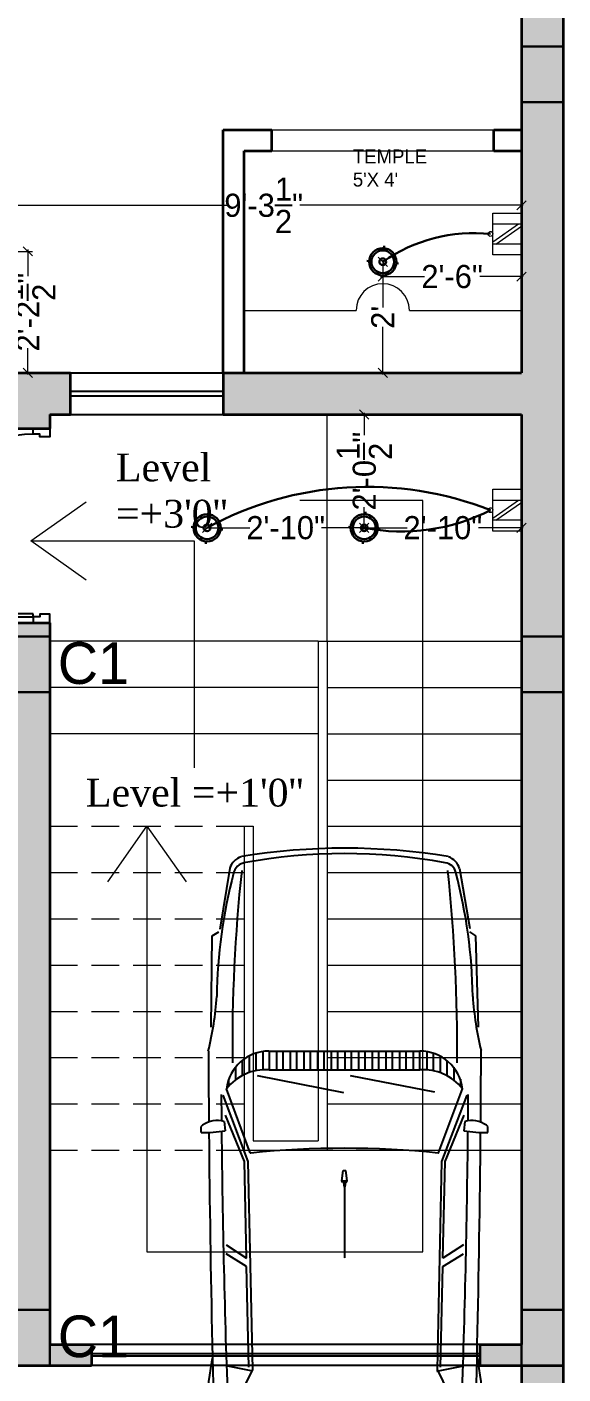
# Model space of a CAD drawing. Header units: millimetres. Extents: x -6808 to 215771, y -89660 to -16303.
# Drawn here: x 111643.7 to 111759.6, y -47701.1 to -47410 of the extents above; entities that cross this region are included whole.
import ezdxf

# ---------------------------------------------------------------- set-up
doc = ezdxf.new("R2010")
doc.units = ezdxf.units.MM
doc.header["$PDMODE"] = 35
doc.linetypes.add('ACAD_ISO10W100', pattern=[18, 12, -3, 0, -3])
doc.linetypes.add('DASHED', pattern=[0.75, 0.5, -0.25])
doc.layers.get('0').update_dxf_attribs({"color": 8})
for name, color, linetype in [('CAR', 252, 'Continuous'), ('NET 01', 8, 'Continuous'), ('WAL', 7, 'Continuous'), ('WIN', 5, 'Continuous')]:
    doc.layers.add(name, color=color, linetype=linetype)
for name, color, linetype, lineweight in [('col.center', 5, 'ACAD_ISO10W100', 15), ('column', 5, 'Continuous', 30), ('ELE.13', 7, 'Continuous', 13), ('elec dim.', 251, 'Continuous', 25), ('ELECTRICAL', 150, 'Continuous', 30), ('railing', 190, 'Continuous', 13), ('STAIR', 252, 'Continuous', 15), ('text', 7, 'Continuous', 25), ('wall', 7, 'Continuous', 35), ('wokg dim', 152, 'DASHED', 18)]:
    doc.layers.add(name, color=color, linetype=linetype, lineweight=lineweight)
doc.styles.add('SAJ', font='eurr____.ttf')
doc.styles.get("Standard").update_dxf_attribs({"font": 'times.ttf'})
doc.dimstyles.new('SAJ', dxfattribs={"dimtxt": 5, "dimasz": 2, "dimexe": 1, "dimexo": 1, "dimgap": 0.09375, "dimtad": 0, "dimdec": 1, "dimzin": 0, "dimdsep": 46, "dimlunit": 4, "dimtxsty": 'SAJ', "dimblk": 'OBLIQUE', "dimcen": 0.125, "dimdle": 0.375, "dimadec": 0, "dimazin": 0, "dimtfac": 1, "dimtdec": 1, "dimtofl": 0, "dimtmove": 0, "dimatfit": 3, "dimldrblk": 'OBLIQUE', "dimfxl": 1, "dimtolj": 1, "dimtzin": 0, "dimlwd": 5, "dimlwe": 5, "dimarcsym": 1})

# ---------------------------------------------------------------- blocks, each defined once
blk = doc.blocks.new('QEWFWE')
at = {"layer": 'NET 01'}
for p, q in [((238503.45, 15011.85), (238503.45, 15015.77)), ((238503.45, 15015.77), (238505.41, 15015.77)), ((238503.98, 15015.77), (238503.98, 15011.85)), ((238503.98, 15011.85), (238503.45, 15011.85)), ((238503.45, 15011.85), (238503.45, 14988.32)), ((238503.98, 14988.32), (238503.98, 15011.85)), ((238503.45, 14988.32), (238503.45, 14984.4)), ((238503.98, 14988.32), (238503.45, 14988.32)), ((238503.98, 14984.4), (238503.98, 14988.32)), ((238503.45, 14984.4), (238503.98, 14984.4))]:
    blk.add_line(p, q, dxfattribs=at)
for points in [[(238503.45, 14984.4), (238502.4, 14984.4), (238502.4, 14981.4), (238503.9, 14981.4), (238503.9, 14982.9), (238503.9, 14983.2), (238503.45, 14983.2)], [(238536.02, 14984.4), (238537.07, 14984.4), (238537.07, 14981.4), (238535.57, 14981.4), (238535.57, 14982.9), (238535.57, 14983.2), (238536.02, 14983.2)]]:
    blk.add_lwpolyline(points, close=True, dxfattribs=at)
blk.add_ellipse((238504.18, 14985.62), major_axis=(-29.27, 13.54), ratio=0.925766, start_param=-2.718612, end_param=-1.204625, dxfattribs=at)
blk = doc.blocks.new('_Oblique')
at = {"color": 0, "linetype": 'ByBlock', "lineweight": -2}
blk.add_line((-0.5, -0.5), (0.5, 0.5), dxfattribs=at)
blk = doc.blocks.new('ALFA-P')
for p, q in [((1.5008, 0.8314), (1.4665, 0.8319)), ((0.4205, 0.7655), (0.3981, 0.7332)), ((0.9224, 0.7816), (0.4205, 0.7655)), ((1.0538, 0.7952), (1.0495, 0.7952)), ((0.0511, 0.6773), (0.3794, 0.7332)), ((1.2448, 0.6836), (1.2081, 0.6836)), ((1.6112, 0.5617), (1.2597, 0.6925)), ((1.295, 0.7164), (1.6591, 0.5783)), ((1.6585, 0.5976), (1.4046, 0.702)), ((1.4391, 0.7052), (1.4901, 0.7003)), ((2.1175, 0.6978), (2.1905, 0.5851)), ((2.2357, 0.5851), (2.1662, 0.6978)), ((2.8095, 0.5517), (2.7817, 0.6978)), ((2.9894, 0.6457), (3.0119, 0.687)), ((3.5377, 0.6461), (3.8377, 0.693)), ((1.187, 0.6086), (1.104, 0.6086)), ((1.1421, 0.6461), (1.2108, 0.6461)), ((2.1905, 0.5851), (1.6585, 0.5976)), ((2.8009, 0.5537), (2.9897, 0.6459)), ((3.0438, 0.5467), (3.4547, 0.6594)), ((1.1608, 0.5336), (1.0639, 0.5336)), ((1.0798, 0.5711), (1.1709, 0.5711)), ((1.1868, 0.0765), (1.2765, 0.5394)), ((1.6591, 0.5783), (2.8009, 0.5537)), ((2.7886, 0.5725), (2.2357, 0.5851)), ((1.0534, -0.3699), (1.0534, 0.4586)), ((1.1565, 0.4586), (1.0534, 0.4586)), ((1.0553, 0.4961), (1.1565, 0.4961)), ((1.1565, -0.3699), (1.1565, 0.4589)), ((1.0534, 0.4211), (1.1565, 0.4211)), ((1.1565, 0.3836), (1.0534, 0.3836)), ((1.0534, 0.3461), (1.1565, 0.3461)), ((1.1565, 0.3086), (1.0534, 0.3086)), ((1.0534, 0.2711), (1.1565, 0.2711)), ((1.1565, 0.2336), (1.0534, 0.2336)), ((1.0534, 0.1961), (1.1565, 0.1961)), ((1.1565, 0.1586), (1.0534, 0.1586)), ((1.0534, 0.1211), (1.1565, 0.1211)), ((1.1565, 0.0836), (1.0534, 0.0836)), ((1.0534, 0.0461), (1.1565, 0.0461)), ((1.1565, 0.0086), (1.0534, 0.0086)), ((1.1868, -0.4349), (1.2809, 0.0388)), ((1.7654, 0.0589), (1.7078, 0.0517)), ((1.7078, 0.0371), (1.7078, 0.0517)), ((1.7654, 0.0299), (1.7078, 0.0371)), ((1.7747, 0.0523), (1.7654, 0.0589)), ((1.7747, 0.0364), (1.7654, 0.0299)), ((1.7662, 0.0304), (1.7662, 0.0583)), ((1.7704, 0.0484), (1.7873, 0.0484)), ((1.7704, 0.0403), (1.7873, 0.0403)), ((1.7747, 0.0484), (1.7747, 0.0523)), ((1.7747, 0.0364), (1.7747, 0.0403)), ((1.7873, 0.0484), (1.8039, 0.0444)), ((1.7873, 0.0403), (1.8039, 0.0444)), ((1.8039, 0.0444), (2.1887, 0.0444)), ((1.0534, -0.0289), (1.1565, -0.0289)), ((1.1565, -0.0664), (1.0534, -0.0664)), ((1.0534, -0.1039), (1.1565, -0.1039)), ((1.1565, -0.1414), (1.0534, -0.1414)), ((1.0534, -0.1789), (1.1565, -0.1789)), ((1.1565, -0.2164), (1.0534, -0.2164)), ((1.0534, -0.2539), (1.1565, -0.2539)), ((1.1565, -0.2914), (1.0534, -0.2914)), ((1.0534, -0.3289), (1.1565, -0.3289)), ((1.1565, -0.3664), (1.0534, -0.3664)), ((1.0553, -0.4039), (1.1565, -0.4039)), ((1.1608, -0.4414), (1.0639, -0.4414)), ((1.0798, -0.4789), (1.1709, -0.4789)), ((1.187, -0.5164), (1.104, -0.5164)), ((1.6112, -0.4729), (1.2597, -0.6038)), ((1.295, -0.6242), (1.6591, -0.4861)), ((1.6585, -0.5053), (1.4046, -0.6097)), ((2.1905, -0.4928), (1.6585, -0.5053)), ((1.6591, -0.4861), (2.8009, -0.4614)), ((2.1175, -0.6056), (2.1905, -0.4928)), ((2.2357, -0.4928), (2.1662, -0.6056)), ((2.7886, -0.4803), (2.2357, -0.4928)), ((2.8095, -0.4594), (2.7817, -0.6056)), ((2.8009, -0.4614), (2.9897, -0.5536)), ((3.0326, -0.4509), (3.4526, -0.5661)), ((0.0491, -0.5858), (0.3832, -0.6404)), ((1.1421, -0.5539), (1.2108, -0.5539)), ((1.2448, -0.5914), (1.2081, -0.5914)), ((2.9894, -0.5534), (3.0119, -0.5947)), ((3.5471, -0.5539), (3.8377, -0.5914)), ((0.4205, -0.6825), (0.3981, -0.6448)), ((1.4391, -0.6164), (1.4901, -0.6115)), ((0.9224, -0.6878), (0.4205, -0.6825)), ((1.5008, -0.7427), (1.4665, -0.7431))]:
    blk.add_line(p, q)
blk.add_lwpolyline([(1.7704, 0.0484, 0.135264), (1.7694, 0.0481, 0.106902), (1.7684, 0.0472, 0.081911), (1.7678, 0.046, 0.07014), (1.7676, 0.0444, 0.07014), (1.7678, 0.0428, 0.081911), (1.7684, 0.0415, 0.106902), (1.7694, 0.0406, 0.135264), (1.7704, 0.0403, 0.135264)], format="xyb")
at = {"const_width": 0.00157}
blk.add_lwpolyline([(2.1895, 0.0444, 1), (2.1879, 0.0444, 1)], format="xyb", close=True, dxfattribs=at)
for centre, radius, start, end in [((1.5835, 0.7408), 0.149, 145.93087, 193.84451), ((1.5144, 0.7836), 0.068, 134.82663, 142.99487), ((0.7743, 0.8246), 0.7265, 350.14671, 0.54046), ((0.7944, -2.0804), 2.8299, 90.83032, 104.75807), ((0.6436, 2.4352), 1.6895, 273.72507, 283.90025), ((0.703, -88.5774), 89.3733, 89.525029, 89.775101), ((0.703, -88.5774), 89.3733, 87.997334, 89.488979), ((3.1042, -1.099), 1.9086, 84.28663, 101.42528), ((3.2693, 0.7107), 0.0928, 31.10366, 74.37481), ((3.5177, -2.6556), 3.4441, 84.62701, 92.96104), ((3.7987, 0.6379), 0.1065, 15.95449, 75.14915), ((3.8011, 0.6097), 0.1689, 8.86005, 76.0341), ((0.0864, 0.5746), 0.1086, 108.96541, 157.71895), ((1.2882, 0.4589), 0.2353, 96.97056, 180), ((1.4269, 0.4795), 0.2708, 128.13153, 184.35035), ((0.9338, -56.2768), 57.0025, 89.49573, 89.63969), ((0.9338, -56.2768), 57.0025, 87.9149, 89.43728), ((-2.2048, 0.0873), 6.1336, 353.80666, 5.42899), ((3.4767, 0.0469), 3.5375, 170.76242, 189.23758), ((3.0183, 0.0454), 3.0493, 169.58044, 190.48037), ((0.0875, 0.589), 0.0687, 102.3165, 172.62021), ((1.0219, -8.3402), 9.0039, 89.39634, 96.12195), ((3.4482, 0.6182), 0.0417, 52.50847, 81.05536), ((0.1338, 0.0454), 3.3953, 349.69497, 10.30503), ((-2.8237, 0.0376), 6.8177, 355.07649, 5.04177), ((6.6511, 0.0444), 5.0645, 174.16219, 185.83781), ((1.6103, 0.5592), 0.00255, 10.19039, 76.06067), ((3.0548, 0.5094), 0.0388, 106.59179, 183.36127), ((-0.1428, 0.045), 3.1925, 351.67898, 8.32102), ((1.2882, -0.3702), 0.2353, 180, 263.02944), ((1.4269, -0.3907), 0.2708, 175.64965, 231.86847), ((3.0423, -0.4253), 0.0275, 161.93993, 248.08706), ((0.0927, -0.4918), 0.0748, 186.407, 260.5783), ((1.6103, -0.4705), 0.00255, 283.93933, 349.80961), ((0.0801, -0.492), 0.0989, 198.23671, 251.70947), ((1.0219, 8.4325), 9.0039, 263.87805, 270.60366), ((0.7944, 2.1727), 2.8299, 255.28717, 269.16968), ((3.4562, -0.5405), 0.0259, 261.84198, 317.07189), ((3.7855, -0.5013), 0.189, 275.33764, 346.10664), ((3.8028, -0.5603), 0.0908, 281.90709, 350.71557), ((0.6436, -2.3429), 1.6895, 75.96376, 86.27493), ((0.9338, 56.3691), 57.0025, 270.36031, 270.50473), ((1.5835, -0.652), 0.149, 166.15549, 214.06913), ((0.7743, -0.7358), 0.7265, 359.45954, 9.85329), ((0.9338, 56.3691), 57.0025, 270.56222, 272.0851), ((0.703, 88.6697), 89.3733, 270.510915, 271.99998), ((0.703, 88.6697), 89.3733, 270.224899, 270.474167), ((1.5144, -0.6948), 0.068, 217.00513, 225.17337), ((3.1042, 1.1913), 1.9086, 258.57472, 275.71337), ((3.2693, -0.6184), 0.0928, 285.62519, 328.89634), ((3.5773, 2.3732), 3.0709, 265.86152, 274.21643)]:
    blk.add_arc(centre, radius, start, end)
blk = doc.blocks.new('c1')
at = {"layer": 'column'}
blk.add_hatch(color=256, dxfattribs=at).paths.add_polyline_path([(58376.49, -43564.36), (58385.49, -43564.36), (58385.49, -43552.36), (58376.49, -43552.36)])
for p, q in [((58376.49, -43552.36), (58376.49, -43564.36)), ((58376.49, -43552.36), (58385.49, -43552.36)), ((58385.49, -43564.36), (58385.49, -43552.36)), ((58376.49, -43564.36), (58385.49, -43564.36))]:
    blk.add_line(p, q, dxfattribs=at)
blk = doc.blocks.new('CEILING LIGHT')
at = {"layer": 'ELECTRICAL'}
for p, q in [((0, 3.5), (0, 3)), ((-3, 0.09), (-3.5, 0.09)), ((3.5, 0.09), (3, 0.09)), ((0, -3), (0, -3.5))]:
    blk.add_line(p, q, dxfattribs=at)
for radius in [3, 2.5, 0.75]:
    blk.add_circle((0, 0), radius, dxfattribs=at)
blk = doc.blocks.new('switch board')
for p, q in [((0, 2.33), (0, -3.5)), ((4, 2.33), (0, 2.33)), ((4, -0.51), (4, 2.33)), ((4, 0.83), (0, 0.83)), ((3.6, -2), (0, 0.51)), ((4, -1.68), (0.4, 0.83)), ((4, -0.66), (4, -0.51)), ((4, -3.5), (4, -0.66)), ((0, -2), (4, -2)), ((0, -3.5), (4, -3.5))]:
    blk.add_line(p, q)
blk.add_arc((4.33, -0.59), 0.336, 193.0399, 166.9601)
blk = doc.blocks.new('*D1567')
at = {"layer": 'Defpoints', "color": 0, "transparency": 16777216}
for p in [(111750.62, -47448.56), (111639.12, -47458.51), (111750.62, -47458.52)]:
    blk.add_point(p, dxfattribs=at)
at = {"layer": 'elec dim.', "color": 0, "lineweight": 5, "transparency": 16777216}
for p, q in [((111638.74, -47448.55), (111687.09, -47448.55)), ((111639.12, -47457.51), (111639.12, -47447.55)), ((111750.99, -47448.56), (111702.65, -47448.56)), ((111750.62, -47457.52), (111750.62, -47447.56))]:
    blk.add_line(p, q, dxfattribs=at)
at = {"layer": 'elec dim.', "color": 0, "lineweight": 5, "transparency": 16777216, "xscale": 2, "yscale": 2, "zscale": 2}
for p, rotation in [((111639.12, -47448.55), 179.9961379367748), ((111750.62, -47448.56), 359.9961379367749)]:
    blk.add_blockref('_Oblique', p, dxfattribs=dict(at, rotation=rotation))
at = {"layer": 'elec dim.', "color": 0, "transparency": 16777216, "insert": (111694.87, -47448.55), "char_height": 5, "attachment_point": 5, "rotation": 359.9961, "style": 'SAJ'}
blk.add_mtext('\\A1;9\'-3{\\H1.000000x;\\S1/2;}"', dxfattribs=at)
blk = doc.blocks.new('*D1570')
at = {"layer": 'Defpoints', "color": 0, "transparency": 16777216}
for p in [(111720.62, -47460.76), (111720.62, -47484.76), (111720.62, -47484.76)]:
    blk.add_point(p, dxfattribs=at)
at = {"layer": 'elec dim.', "color": 0, "lineweight": 5, "transparency": 16777216}
for p, q in [((111720.62, -47460.39), (111720.62, -47470.68)), ((111720.62, -47485.14), (111720.62, -47474.85))]:
    blk.add_line(p, q, dxfattribs=at)
at = {"layer": 'elec dim.', "color": 0, "lineweight": 5, "transparency": 16777216, "xscale": 2, "yscale": 2, "zscale": 2}
for p, rotation in [((111720.62, -47460.76), 90), ((111720.62, -47484.76), 270)]:
    blk.add_blockref('_Oblique', p, dxfattribs=dict(at, rotation=rotation))
at = {"layer": 'elec dim.', "color": 0, "transparency": 16777216, "insert": (111720.62, -47472.76), "char_height": 5, "attachment_point": 5, "rotation": 90, "style": 'SAJ'}
blk.add_mtext("\\A1;2'", dxfattribs=at)
blk = doc.blocks.new('*D1571')
at = {"layer": 'Defpoints', "color": 0, "transparency": 16777216}
for p in [(111720.62, -47460.76), (111750.62, -47460.76), (111750.62, -47463.98)]:
    blk.add_point(p, dxfattribs=at)
at = {"layer": 'elec dim.', "color": 0, "lineweight": 5, "transparency": 16777216}
for p, q in [((111720.62, -47461.76), (111720.62, -47464.98)), ((111750.62, -47461.76), (111750.62, -47464.98)), ((111720.24, -47463.98), (111729.64, -47463.98)), ((111750.99, -47463.98), (111741.6, -47463.98))]:
    blk.add_line(p, q, dxfattribs=at)
at = {"layer": 'elec dim.', "color": 0, "lineweight": 5, "transparency": 16777216, "xscale": 2, "yscale": 2, "zscale": 2, "rotation": 180}
blk.add_blockref('_Oblique', (111720.62, -47463.98), dxfattribs=at)
at = {"layer": 'elec dim.', "color": 0, "lineweight": 5, "transparency": 16777216, "xscale": 2, "yscale": 2, "zscale": 2}
blk.add_blockref('_Oblique', (111750.62, -47463.98), dxfattribs=at)
at = {"layer": 'elec dim.', "color": 0, "transparency": 16777216, "insert": (111735.62, -47463.98), "char_height": 5, "attachment_point": 5, "style": 'SAJ'}
blk.add_mtext('\\A1;2\'-6"', dxfattribs=at)
blk = doc.blocks.new('*D1529')
at = {"layer": 'Defpoints', "color": 0, "transparency": 16777216}
for p in [(111639.12, -47458.51), (111639.12, -47484.76), (111643.84, -47484.76)]:
    blk.add_point(p, dxfattribs=at)
at = {"layer": 'elec dim.', "color": 0, "lineweight": 5, "transparency": 16777216}
for p, q in [((111640.12, -47458.51), (111644.84, -47458.51)), ((111643.84, -47458.14), (111643.84, -47463.84)), ((111643.84, -47485.14), (111643.84, -47479.43)), ((111640.12, -47484.76), (111644.84, -47484.76))]:
    blk.add_line(p, q, dxfattribs=at)
at = {"layer": 'elec dim.', "color": 0, "lineweight": 5, "transparency": 16777216, "xscale": 2, "yscale": 2, "zscale": 2}
for p, rotation in [((111643.84, -47458.51), 90), ((111643.84, -47484.76), 270)]:
    blk.add_blockref('_Oblique', p, dxfattribs=dict(at, rotation=rotation))
at = {"layer": 'elec dim.', "color": 0, "transparency": 16777216, "insert": (111643.84, -47471.64), "char_height": 5, "attachment_point": 5, "rotation": 90, "style": 'SAJ'}
blk.add_mtext('\\A1;2\'-2{\\H1.000000x;\\S1/2;}"', dxfattribs=at)
blk = doc.blocks.new('*D1589')
at = {"layer": 'Defpoints', "color": 0, "transparency": 16777216}
for p in [(111716.62, -47518.26), (111750.62, -47518.26), (111750.62, -47518.26)]:
    blk.add_point(p, dxfattribs=at)
at = {"layer": 'elec dim.', "color": 0, "lineweight": 5, "transparency": 16777216}
for p, q in [((111716.24, -47518.26), (111725.87, -47518.26)), ((111750.99, -47518.26), (111741.36, -47518.26))]:
    blk.add_line(p, q, dxfattribs=at)
at = {"layer": 'elec dim.', "color": 0, "lineweight": 5, "transparency": 16777216, "xscale": 2, "yscale": 2, "zscale": 2}
for p, rotation in [((111716.62, -47518.26), 179.9961379367617), ((111750.62, -47518.26), 359.9961379367618)]:
    blk.add_blockref('_Oblique', p, dxfattribs=dict(at, rotation=rotation))
at = {"layer": 'elec dim.', "color": 0, "transparency": 16777216, "insert": (111733.62, -47518.26), "char_height": 5, "attachment_point": 5, "rotation": 359.9961, "style": 'SAJ'}
blk.add_mtext('\\A1;2\'-10"', dxfattribs=at)
blk = doc.blocks.new('*D1590')
at = {"layer": 'Defpoints', "color": 0, "transparency": 16777216}
for p in [(111682.62, -47518.26), (111682.62, -47518.26), (111716.62, -47518.26)]:
    blk.add_point(p, dxfattribs=at)
at = {"layer": 'elec dim.', "color": 0, "lineweight": 5, "transparency": 16777216}
for p, q in [((111682.24, -47518.26), (111691.87, -47518.26)), ((111716.99, -47518.26), (111707.36, -47518.26))]:
    blk.add_line(p, q, dxfattribs=at)
at = {"layer": 'elec dim.', "color": 0, "lineweight": 5, "transparency": 16777216, "xscale": 2, "yscale": 2, "zscale": 2}
for p, rotation in [((111682.62, -47518.26), 179.9999999999632), ((111716.62, -47518.26), 359.9999999999632)]:
    blk.add_blockref('_Oblique', p, dxfattribs=dict(at, rotation=rotation))
at = {"layer": 'elec dim.', "color": 0, "transparency": 16777216, "insert": (111699.62, -47518.26), "char_height": 5, "attachment_point": 5, "style": 'SAJ'}
blk.add_mtext('\\A1;2\'-10"', dxfattribs=at)
blk = doc.blocks.new('*D1591')
at = {"layer": 'Defpoints', "color": 0, "transparency": 16777216}
for p in [(111716.62, -47493.76), (111716.62, -47493.76), (111716.62, -47518.26)]:
    blk.add_point(p, dxfattribs=at)
at = {"layer": 'elec dim.', "color": 0, "lineweight": 5, "transparency": 16777216}
for p, q in [((111716.62, -47493.39), (111716.62, -47498.22)), ((111716.62, -47518.64), (111716.62, -47513.81))]:
    blk.add_line(p, q, dxfattribs=at)
at = {"layer": 'elec dim.', "color": 0, "lineweight": 5, "transparency": 16777216, "xscale": 2, "yscale": 2, "zscale": 2}
for p, rotation in [((111716.62, -47493.76), 90), ((111716.62, -47518.26), 270)]:
    blk.add_blockref('_Oblique', p, dxfattribs=dict(at, rotation=rotation))
at = {"layer": 'elec dim.', "color": 0, "transparency": 16777216, "insert": (111716.62, -47506.01), "char_height": 5, "attachment_point": 5, "rotation": 90, "style": 'SAJ'}
blk.add_mtext('\\A1;2\'-0{\\H1.000000x;\\S1/2;}"', dxfattribs=at)

msp = doc.modelspace()

# ---------------------------------------------------------------- hatches: boundary and pattern name
at = {"layer": 'wokg dim'}
h = msp.add_hatch(color=252, dxfattribs=at)
h.dxf.hatch_style = 1
h.paths.add_polyline_path([(111759.619, -47007.262), (111465.619, -47007.262), (111465.619, -47699.262), (111487.369, -47699.262), (111487.369, -47690.262), (111474.619, -47690.262), (111474.619, -47546.262), (111553.17, -47546.262), (111553.17, -47541.762), (111474.619, -47541.762), (111474.619, -47466.762), (111479.119, -47466.762), (111479.119, -47462.262), (111474.619, -47462.262), (111474.619, -47420.262), (111479.119, -47420.262), (111479.119, -47415.762), (111474.619, -47415.762), (111474.619, -47277.262), (111569.119, -47277.262), (111569.119, -47272.762), (111474.619, -47272.762), (111474.619, -47092.762), (111504.619, -47092.762), (111504.619, -47088.262), (111474.619, -47088.262), (111474.619, -47081.262), (111474.619, -47016.262), (111582.619, -47016.262), (111582.619, -47031.262), (111587.119, -47031.262), (111587.119, -47016.262), (111750.619, -47016.262), (111750.619, -47088.262), (111690.619, -47088.262), (111690.619, -47049.262), (111686.119, -47049.262), (111686.119, -47092.762), (111750.619, -47092.762), (111750.619, -47128.762), (111750.619, -47272.762), (111666.619, -47272.762), (111666.619, -47277.262), (111750.619, -47277.262), (111750.619, -47484.762), (111686.119, -47484.762), (111686.119, -47493.762), (111750.619, -47493.762), (111750.619, -47694.762), (111741.619, -47694.762), (111741.619, -47699.262), (111759.619, -47699.262)])
h = msp.add_hatch(color=252, dxfattribs=at)
h.dxf.hatch_style = 1
h.paths.add_polyline_path([(111653.119, -47484.762), (111639.619, -47484.762), (111639.619, -47493.762), (111639.619, -47496.762), (111648.619, -47496.762), (111648.619, -47493.762), (111653.119, -47493.762)])
h = msp.add_hatch(color=252, dxfattribs=at)
h.dxf.hatch_style = 1
h.paths.add_polyline_path([(111648.619, -47538.762), (111644.984, -47538.762), (111639.619, -47538.762), (111639.619, -47541.762), (111607.029, -47541.762), (111607.029, -47546.262), (111639.619, -47546.262), (111639.619, -47699.262), (111657.619, -47699.262), (111657.619, -47694.762), (111648.619, -47694.762)])
h = msp.add_hatch(color=252, dxfattribs=at)
h.dxf.hatch_style = 1
h.paths.add_polyline_path([(111759.619, -47699.262), (111750.619, -47699.262), (111750.619, -47786.262), (111747.619, -47786.262), (111747.619, -47795.262), (111759.619, -47795.262)])

# ---------------------------------------------------------------- linework, layer by layer
at = {"linetype": 'ByBlock', "lineweight": 20}
for p, q in [((111696.619, -47432.262), (111744.619, -47432.262)), ((111696.619, -47436.762), (111744.619, -47436.762))]:
    msp.add_line(p, q, dxfattribs=at)
at = {"lineweight": 5}
for p, q in [((111690.619, -47471.262), (111714.862, -47471.262)), ((111726.375, -47471.262), (111750.619, -47471.262))]:
    msp.add_line(p, q, dxfattribs=at)
msp.add_arc((111720.619, -47471.262), 5.757, 0, 180, dxfattribs=at)
at = {"layer": 'ELECTRICAL', "linetype": 'Continuous'}
for centre, radius, start, end in [((111740.383, -47489.209), 34.639, 84.1428, 124.79112), ((111717.341, -47581.847), 72.448, 68.47935, 118.63796), ((111724.73, -47476.703), 42.344, 258.95535, 296.94414)]:
    msp.add_arc(centre, radius, start, end, dxfattribs=at)
at = {"layer": 'railing', "color": 1}
for p, q in [((111706.619, -47542.762), (111706.619, -47650.762)), ((111706.619, -47542.762), (111708.619, -47542.762)), ((111690.619, -47582.762), (111692.619, -47582.762)), ((111692.619, -47582.762), (111692.619, -47650.762)), ((111692.619, -47650.762), (111706.619, -47650.762))]:
    msp.add_line(p, q, dxfattribs=at)
at = {"layer": 'STAIR'}
for p, q in [((111708.619, -47542.762), (111708.619, -47493.762)), ((111729.267, -47512.369), (111702.653, -47512.369)), ((111729.267, -47674.725), (111729.267, -47512.369)), ((111706.619, -47542.762), (111648.619, -47542.762)), ((111708.619, -47542.762), (111750.619, -47542.762)), ((111708.619, -47542.762), (111708.619, -47652.762)), ((111706.619, -47552.762), (111648.619, -47552.762)), ((111708.619, -47552.762), (111750.619, -47552.762)), ((111706.619, -47562.762), (111648.619, -47562.762)), ((111708.619, -47562.762), (111750.619, -47562.762)), ((111708.619, -47572.762), (111750.619, -47572.762)), ((111690.619, -47582.762), (111690.619, -47652.762)), ((111708.619, -47582.762), (111750.619, -47582.762)), ((111708.619, -47592.762), (111750.619, -47592.762)), ((111708.619, -47602.762), (111750.619, -47602.762)), ((111708.619, -47612.762), (111750.619, -47612.762)), ((111708.619, -47622.762), (111750.619, -47622.762)), ((111708.619, -47632.762), (111750.619, -47632.762)), ((111708.619, -47642.762), (111750.619, -47642.762)), ((111690.619, -47652.762), (111708.619, -47652.762)), ((111708.619, -47652.762), (111750.619, -47652.762))]:
    msp.add_line(p, q, dxfattribs=at)
at = {"layer": 'STAIR', "linetype": 'DASHED', "ltscale": 12}
for p, q in [((111648.619, -47582.762), (111690.619, -47582.762)), ((111648.619, -47592.762), (111690.619, -47592.762)), ((111648.619, -47602.762), (111690.619, -47602.762)), ((111648.619, -47612.762), (111690.619, -47612.762)), ((111648.619, -47622.762), (111690.619, -47622.762)), ((111648.619, -47632.762), (111690.619, -47632.762)), ((111648.619, -47642.762), (111690.619, -47642.762)), ((111648.619, -47652.762), (111690.619, -47652.762))]:
    msp.add_line(p, q, dxfattribs=at)
at = {"layer": 'wall'}
for p, q in [((111759.619, -47007.262), (111759.619, -47795.262)), ((111750.619, -47277.262), (111750.619, -47484.762)), ((111639.619, -47484.762), (111653.119, -47484.762)), ((111653.119, -47493.762), (111653.119, -47484.762)), ((111686.119, -47484.762), (111750.619, -47484.762)), ((111686.119, -47484.762), (111686.119, -47493.762)), ((111648.619, -47493.762), (111653.119, -47493.762)), ((111648.619, -47493.762), (111648.619, -47496.762)), ((111686.119, -47493.762), (111750.619, -47493.762)), ((111750.619, -47493.762), (111750.619, -47694.762)), ((111639.619, -47496.762), (111648.619, -47496.762)), ((111639.619, -47538.762), (111648.619, -47538.762)), ((111648.619, -47538.762), (111648.619, -47694.762)), ((111750.619, -47699.262), (111750.619, -47786.262))]:
    msp.add_line(p, q, dxfattribs=at)
at = {"layer": 'wall', "color": 1}
for p, q in [((111686.119, -47484.762), (111686.119, -47432.262)), ((111686.119, -47432.262), (111696.619, -47432.262)), ((111696.619, -47436.762), (111696.619, -47432.262)), ((111744.619, -47432.262), (111750.619, -47432.262)), ((111744.619, -47436.762), (111744.619, -47432.262)), ((111690.619, -47484.762), (111690.619, -47436.762)), ((111690.619, -47436.762), (111696.619, -47436.762)), ((111744.619, -47436.762), (111750.619, -47436.762)), ((111648.619, -47694.762), (111657.619, -47694.762)), ((111657.619, -47694.762), (111657.619, -47699.262)), ((111741.619, -47694.762), (111750.619, -47694.762)), ((111741.619, -47694.762), (111741.619, -47699.262)), ((111639.619, -47699.262), (111657.619, -47699.262)), ((111741.619, -47699.262), (111759.619, -47699.262))]:
    msp.add_line(p, q, dxfattribs=at)
at = {"layer": 'WIN'}
for p, q in [((111653.119, -47484.762), (111686.119, -47484.762)), ((111653.119, -47488.762), (111686.119, -47488.762)), ((111653.119, -47489.762), (111686.119, -47489.762)), ((111653.119, -47493.762), (111686.119, -47493.762)), ((111741.619, -47694.762), (111657.619, -47694.762)), ((111741.619, -47696.762), (111657.619, -47696.762)), ((111741.619, -47697.262), (111657.619, -47697.262)), ((111741.619, -47699.262), (111657.619, -47699.262))]:
    msp.add_line(p, q, dxfattribs=at)

# ---------------------------------------------------------------- block references
at = {"linetype": 'ByBlock', "lineweight": 20, "xscale": 1.211467555345734, "yscale": 1.211467555345734, "zscale": 1.211467555345734, "rotation": 90}
msp.add_blockref('QEWFWE', (129798.093, -336476.678), dxfattribs=at)
at = {"layer": 'CAR', "xscale": 39.37007874017581, "yscale": 39.37007874017581, "zscale": 39.37007874017581, "rotation": 270}
msp.add_blockref('ALFA-P', (111710.586, -47589.883), dxfattribs=at)
at = {"layer": 'column'}
for p in [(53374.127, -3861.901), (53263.127, -3989.401), (53374.127, -3989.401), (53263.127, -4134.901), (53374.127, -4134.901)]:
    msp.add_blockref('c1', p, dxfattribs=at)
at = {"layer": 'ELE.13', "ltscale": 4}
for name, p, xscale, yscale, zscale, rotation in [('switch board', (111750.619, -47453.842), -1.548617276446917, 1.548617276246659, 1.548617276427928, 359.9961379367838), ('CEILING LIGHT', (111720.619, -47460.762), -0.9818181818043532, 0.9818181818118316, 0.9818181818181811, 175.1736252210289), ('switch board', (111750.619, -47513.541), -1.548617276446917, 1.548617276246659, 1.548617276427928, 359.9961379367838), ('CEILING LIGHT', (111682.619, -47518.262), -0.9818181818043532, 0.9818181818118316, 0.9818181818181811, 175.1736252210289), ('CEILING LIGHT', (111716.619, -47518.262), -0.9818181818043532, 0.9818181818118316, 0.9818181818181811, 175.1736252210289)]:
    msp.add_blockref(name, p, dxfattribs=dict(at, xscale=xscale, yscale=yscale, zscale=zscale, rotation=rotation))

# ---------------------------------------------------------------- texts
at = {"layer": 'col.center', "linetype": 'ByBlock', "char_height": 9, "width": 293.6941, "attachment_point": 1, "style": 'SAJ'}
for insert in [(111650.349, -47542.995), (111650.349, -47688.495)]:
    msp.add_mtext('\\A1;{\\fCentury Gothic|b0|i0|c0|p34;C1}', dxfattribs=dict(at, insert=insert))
at = {"layer": 'text', "ltscale": 2, "insert": (111714.153, -47431.497), "char_height": 6, "width": 244.74508, "attachment_point": 1, "style": 'SAJ'}
msp.add_mtext("\\A1;{\\fCentury Gothic|b0|i0|c0|p34;  \\H0.5x; \\PTEMPLE\\P5'X 4'}", dxfattribs=at)
at = {"layer": 'WAL', "char_height": 6, "attachment_point": 1}
for s, insert, width in [("\\A1;Level =+3'0''", (111662.914, -47502.205), 31.11068), ("\\A1;Level =+1'0''", (111656.428, -47572.495), 87.64536)]:
    msp.add_mtext(s, dxfattribs=dict(at, insert=insert, width=width))

# ---------------------------------------------------------------- dimensions: what is measured, and where the dimension line sits
at = {"layer": 'elec dim.'}
for p1, p2, distance, picture, middle in [((111639.119, -47458.512), (111750.619, -47458.52), 9.961, '*D1567', (111694.869, -47448.555)), ((111639.118512078, -47458.51231846), (111639.118512078, -47484.76231846), 4.723866506, '*D1529', (111643.842378585, -47471.63731846)), ((111720.619, -47460.762), (111720.619, -47484.762), 0, '*D1570', (111720.619, -47472.762)), ((111720.619, -47460.762), (111750.619, -47460.762), -3.222, '*D1571', (111735.619, -47463.985)), ((111716.619, -47518.262), (111716.619, -47493.762), 0, '*D1591', (111716.619, -47506.012)), ((111716.619, -47518.262), (111682.619, -47518.262), 0, '*D1590', (111699.619, -47518.262)), ((111716.619, -47518.262), (111750.618, -47518.265), 0, '*D1589', (111733.618, -47518.263))]:
    dim = msp.add_aligned_dim(p1=p1, p2=p2, distance=distance, dimstyle='SAJ', override={"dimfxl": 4}, dxfattribs=at)
    dim.commit()
    dim.dimension.update_dxf_attribs({"geometry": picture, "text_midpoint": middle})

# ---------------------------------------------------------------- leaders
at = {"layer": 'STAIR'}
for points in [[(111644.493, -47521.105), (111679.81, -47521.105), (111679.81, -47570.159)], [(111669.619, -47582.762), (111669.619, -47674.725), (111729.267, -47674.725)]]:
    msp.add_leader(points, dimstyle='SAJ', override={"dimasz": 12, "dimldrblk": 'Open90'}, dxfattribs=at)

doc.saveas('drawing.dxf')
